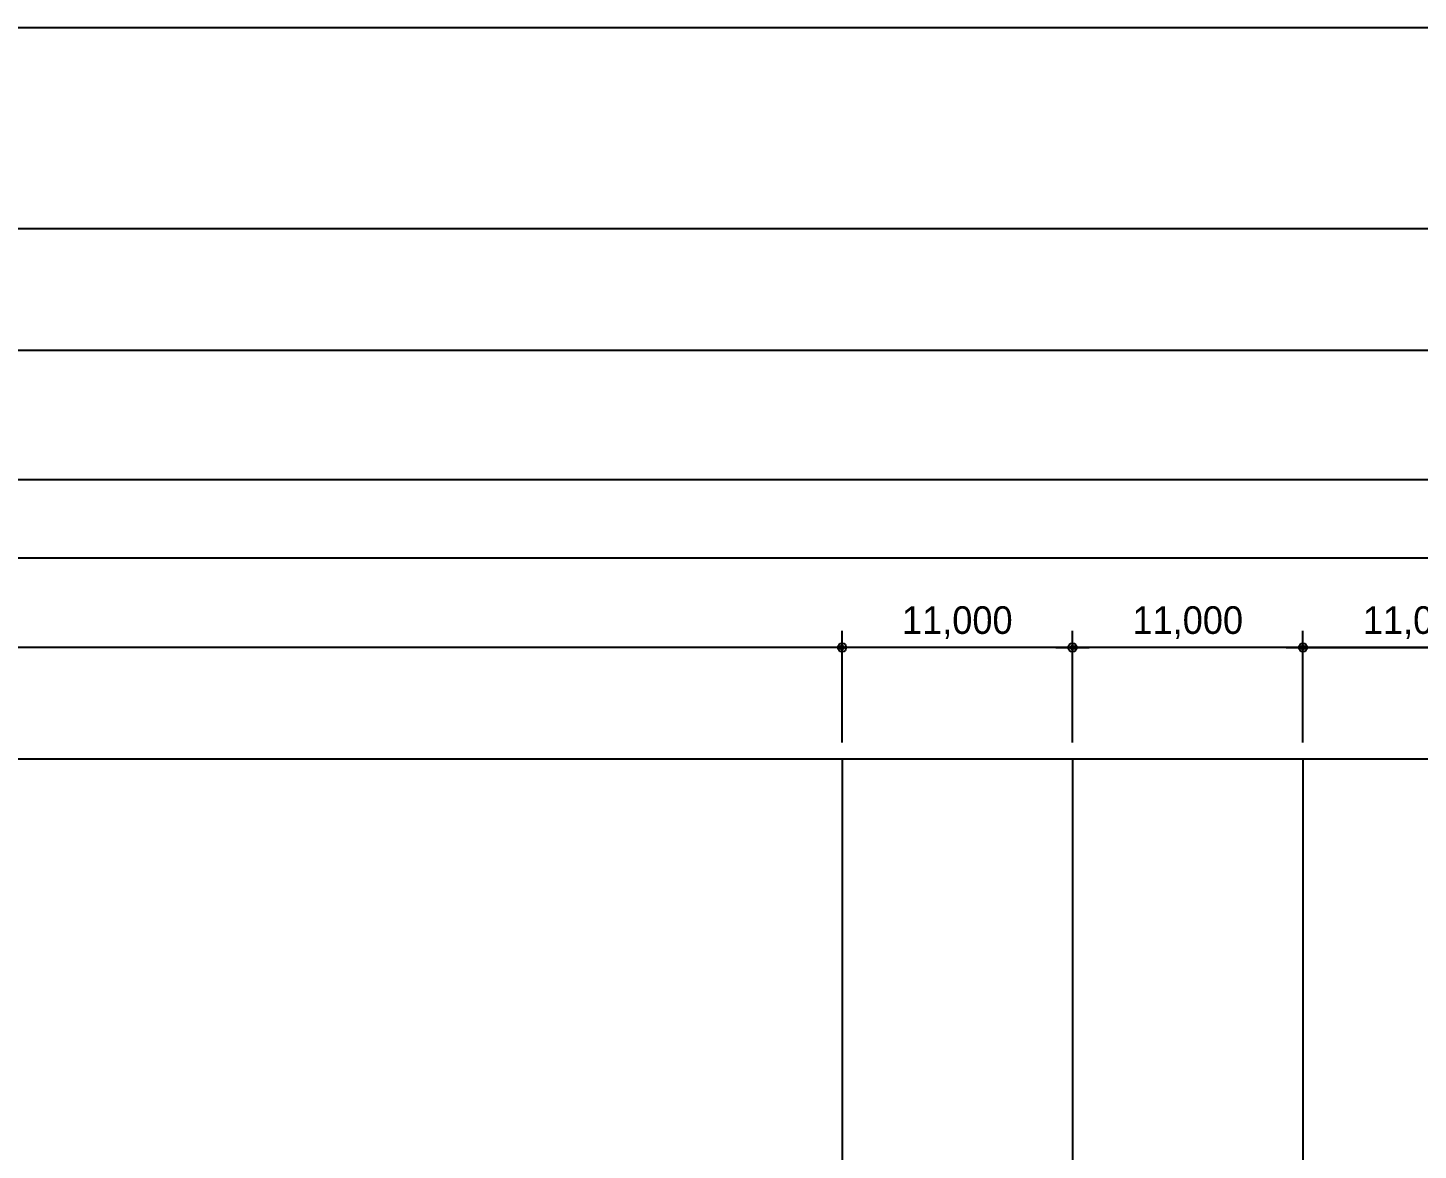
# Model space of a CAD drawing. Extents: x 152195838 to 323921156, y 365159662 to 730681027.
# Drawn here: x 160242502 to 160308870, y 365343682 to 365397262 of the extents above; entities that cross this region are included whole.
import ezdxf

# ---------------------------------------------------------------- set-up
doc = ezdxf.new("R2010")
doc.units = 0
doc.header["$MEASUREMENT"] = 0
doc.linetypes.add('CEN', pattern=[63, 60, -1, 1, -1])
doc.layers.get('0').update_dxf_attribs({"linetype": 'CONTINUOUS'})
doc.layers.get('Defpoints').update_dxf_attribs({"linetype": 'CONTINUOUS'})
doc.layers.add('4A.TEC CEN', color=1, linetype='CEN')
doc.layers.add('DEFPOINT', color=135, linetype='CONTINUOUS', plot=False)
doc.styles.add('돋움', font='')
doc.styles.get('돋움').set_extended_font_data('돋움')
doc.dimstyles.new('DIM_600(외부치수)', dxfattribs={"dimscale": 400, "dimtxt": 3.3, "dimasz": 1, "dimexe": 2, "dimexo": 2, "dimgap": 1, "dimtad": 1, "dimdec": 0, "dimdsep": 46, "dimlunit": 6, "dimtxsty": '돋움', "dimblk1": 'DIMDOT', "dimblk2": 'DIMDOT', "dimsah": 1, "dimcen": 2.5, "dimdle": 1.5, "dimclrd": 8, "dimclre": 8, "dimclrt": 3, "dimadec": 0, "dimazin": 0, "dimtfac": 1, "dimtdec": 0, "dimtix": 1, "dimtmove": 2, "dimatfit": 3, "dimldrblk": 'DIMDOT', "dimfxl": 1, "dimtvp": 1, "dimtolj": 1, "dimtzin": 0, "dimarcsym": 0})

# ---------------------------------------------------------------- blocks, each defined once
blk = doc.blocks.new('zw$44AB')
at = {"layer": 'DEFPOINT'}
for points in [[(194981, 0), (0, 0), (0, -66825), (194981, -66825)], [(11458, -66825), (194981, -66825), (194981, -4637), (11458, -4637)], [(14258, -66825), (194981, -66825), (194981, -7437), (14258, -7437)], [(17458, -66825), (194981, -66825), (194981, -10637), (17458, -10637)], [(21458, -66825), (194981, -66825), (194981, -14637), (21458, -14637)]]:
    blk.add_lwpolyline(points, close=True, dxfattribs=at)
blk = doc.blocks.new('DIMDOT')
at = {"color": 0}
blk.add_line((-2, 0), (2, 0), dxfattribs=at)
for radius in [0.5, 0.25]:
    blk.add_circle((0, 0), radius, dxfattribs=at)
blk = doc.blocks.new('*D120')
at = {"layer": 'DEFPOINT', "color": 8, "lineweight": -2}
for p, q in [((160303370, 365363146), (160303370, 365368479)), ((160314370, 365363146), (160314370, 365368479)), ((160303770, 365367679), (160313970, 365367679))]:
    blk.add_line(p, q, dxfattribs=at)
at = {"layer": 'Defpoints', "color": 0}
for p in [(160314370, 365367679), (160303370, 365362346), (160314370, 365362346)]:
    blk.add_point(p, dxfattribs=at)
at = {"layer": 'DEFPOINT', "color": 8, "lineweight": -2, "xscale": 400, "yscale": 400, "zscale": 400, "rotation": 180}
blk.add_blockref('DIMDOT', (160303370, 365367679), dxfattribs=at)
at = {"layer": 'DEFPOINT', "color": 8, "lineweight": -2, "xscale": 400, "yscale": 400, "zscale": 400}
blk.add_blockref('DIMDOT', (160314370, 365367679), dxfattribs=at)
at = {"layer": 'DEFPOINT', "color": 3, "insert": (160308870, 365368865), "char_height": 1320, "attachment_point": 5, "style": '돋움'}
blk.add_mtext('\\A1;11,000', dxfattribs=at)
blk = doc.blocks.new('*D125')
at = {"layer": 'DEFPOINT', "color": 8, "lineweight": -2}
for p, q in [((160292370, 365363146), (160292370, 365368479)), ((160303370, 365363146), (160303370, 365368479)), ((160302970, 365367679), (160292770, 365367679))]:
    blk.add_line(p, q, dxfattribs=at)
at = {"layer": 'Defpoints', "color": 0}
for p in [(160292370, 365367679), (160292370, 365362346), (160303370, 365362346)]:
    blk.add_point(p, dxfattribs=at)
at = {"layer": 'DEFPOINT', "color": 8, "lineweight": -2, "xscale": 400, "yscale": 400, "zscale": 400, "rotation": 180}
blk.add_blockref('DIMDOT', (160292370, 365367679), dxfattribs=at)
at = {"layer": 'DEFPOINT', "color": 8, "lineweight": -2, "xscale": 400, "yscale": 400, "zscale": 400}
blk.add_blockref('DIMDOT', (160303370, 365367679), dxfattribs=at)
at = {"layer": 'DEFPOINT', "color": 3, "insert": (160297870, 365368865), "char_height": 1320, "attachment_point": 5, "style": '돋움'}
blk.add_mtext('\\A1;11,000', dxfattribs=at)
blk = doc.blocks.new('*D126')
at = {"layer": 'DEFPOINT', "color": 8, "lineweight": -2}
for p, q in [((160281370, 365363146), (160281370, 365368479)), ((160292370, 365363146), (160292370, 365368479)), ((160291970, 365367679), (160281770, 365367679))]:
    blk.add_line(p, q, dxfattribs=at)
at = {"layer": 'Defpoints', "color": 0}
for p in [(160281370, 365367679), (160281370, 365362346), (160292370, 365362346)]:
    blk.add_point(p, dxfattribs=at)
at = {"layer": 'DEFPOINT', "color": 8, "lineweight": -2, "xscale": 400, "yscale": 400, "zscale": 400, "rotation": 180}
blk.add_blockref('DIMDOT', (160281370, 365367679), dxfattribs=at)
at = {"layer": 'DEFPOINT', "color": 8, "lineweight": -2, "xscale": 400, "yscale": 400, "zscale": 400}
blk.add_blockref('DIMDOT', (160292370, 365367679), dxfattribs=at)
at = {"layer": 'DEFPOINT', "color": 3, "insert": (160286870, 365368865), "char_height": 1320, "attachment_point": 5, "style": '돋움'}
blk.add_mtext('\\A1;11,000', dxfattribs=at)

msp = doc.modelspace()

# ---------------------------------------------------------------- linework, layer by layer
at = {"layer": '4A.TEC CEN', "color": 8, "ltscale": 500}
for p, q in [((160281370.07, 365362346.04), (160281370.07, 365292761.87)), ((160292370.07, 365362346.04), (160292370.07, 365292761.87)), ((160303370.07, 365362346.04), (160303370.07, 365292761.87))]:
    msp.add_line(p, q, dxfattribs=at)
at = {"layer": 'DEFPOINT', "color": 5}
msp.add_lwpolyline([(160169065.66, 365159661.87), (160505065.66, 365159661.87), (160505065.66, 365397261.87), (160169065.66, 365397261.87)], close=True, dxfattribs=at)
at = {"layer": 'DEFPOINT'}
msp.add_lwpolyline([(160466065.66, 365387661.87), (160176465.66, 365387661.87), (160176465.66, 365169661.87), (160466065.66, 365169661.87)], close=True, dxfattribs=at)

# ---------------------------------------------------------------- block references
at = {"layer": 'DEFPOINT', "xscale": 1.333333333333333, "yscale": 1.333333333333333, "zscale": 1.333333333333333}
msp.add_blockref('zw$44AB', (160180824.08, 365381861.87), dxfattribs=at)

# ---------------------------------------------------------------- dimensions: what is measured, and where the dimension line sits
at = {"layer": 'DEFPOINT'}
for base, p1, p2, picture, middle in [((160281370.07, 365367679.37, 208125), (160292370.07, 365362346.04, 208125), (160281370.07, 365362346.04), '*D126', (160286870.07, 365368865.04, 208125)), ((160292370.07, 365367679.37), (160303370.07, 365362346.04), (160292370.07, 365362346.04), '*D125', (160297870.07, 365368865.04))]:
    dim = msp.add_linear_dim(base=base, p1=p1, p2=p2, dimstyle='DIM_600(외부치수)', override={"dimdec": 1, "dimtxsty": '돋움', "dimblk1": 'DIMDOT', "dimblk2": 'DIMDOT'}, dxfattribs=at)
    dim.commit()
    dim.dimension.update_dxf_attribs({"geometry": picture, "text_midpoint": middle})
dim = msp.add_linear_dim(base=(160314370.07, 365367679.37), p1=(160303370.07, 365362346.04), p2=(160314370.07, 365362346.04), angle=180, dimstyle='DIM_600(외부치수)', override={"dimdec": 1, "dimtxsty": '돋움', "dimblk1": 'DIMDOT', "dimblk2": 'DIMDOT'}, dxfattribs=at)
dim.commit()
dim.dimension.update_dxf_attribs({"geometry": '*D120', "text_midpoint": (160308870.07, 365368865.04)})

doc.saveas('drawing.dxf')
